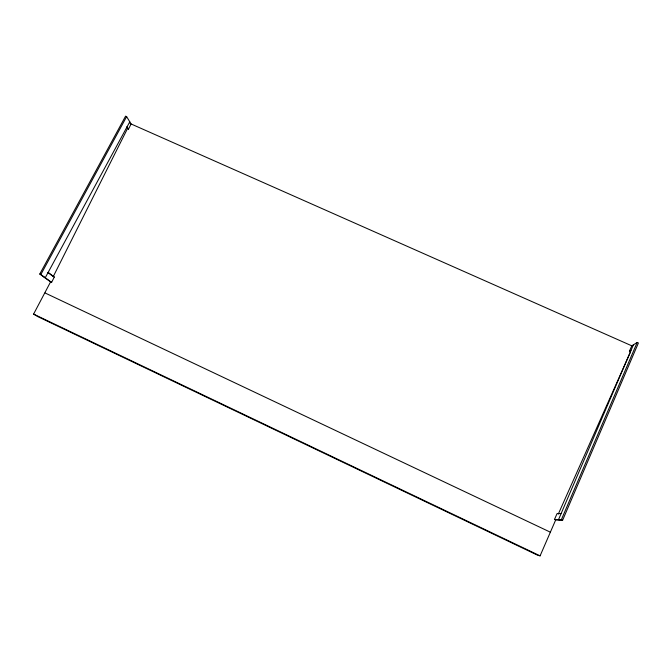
<?xml version="1.0" encoding="UTF-8"?>
<svg xmlns="http://www.w3.org/2000/svg" width="672" height="672" viewBox="0 0 672 672"><rect width="100%" height="100%" fill="white"/><g stroke="black" fill="none" stroke-linecap="round" stroke-linejoin="round"><path stroke-width="1.01" d="M633.385 344.845L558.541 519.59L559.759 520.162M554.476 519.439L561.364 519.691L637.19 342.451L638.4 342.98L562.598 520.279L555.66 519.994L554.476 519.439L557.088 513.559L561.112 513.584M126.487 127.168L128.478 129.158L131.082 123.959L126.63 116.626L125.58 116.155L39.782 274.033L50.576 281.896L33.6 314.093L37.976 316.697L537.65 555.232L540.095 555.845L555.66 519.994M558.281 514.122L630.622 351.683L629.437 351.154L631.814 345.828L637.19 342.451M50.576 281.896L51.61 282.383L54.298 277.032L53.264 276.545L127.445 128.696M51.61 282.383L40.849 274.529L126.63 116.626M129.78 121.817L45.251 277.746L44.201 277.25M629.437 351.154L630.958 350.49M130.049 123.505L631.814 345.828M39.782 274.033L40.849 274.529M561.364 519.691L562.598 520.279M45.032 292.95L550.259 532.132M33.6 314.093L540.095 555.845M48.149 272.404L54.298 277.032M47.872 272.488L53.264 276.545M127.05 126.857L128.478 129.158"/></g></svg>
